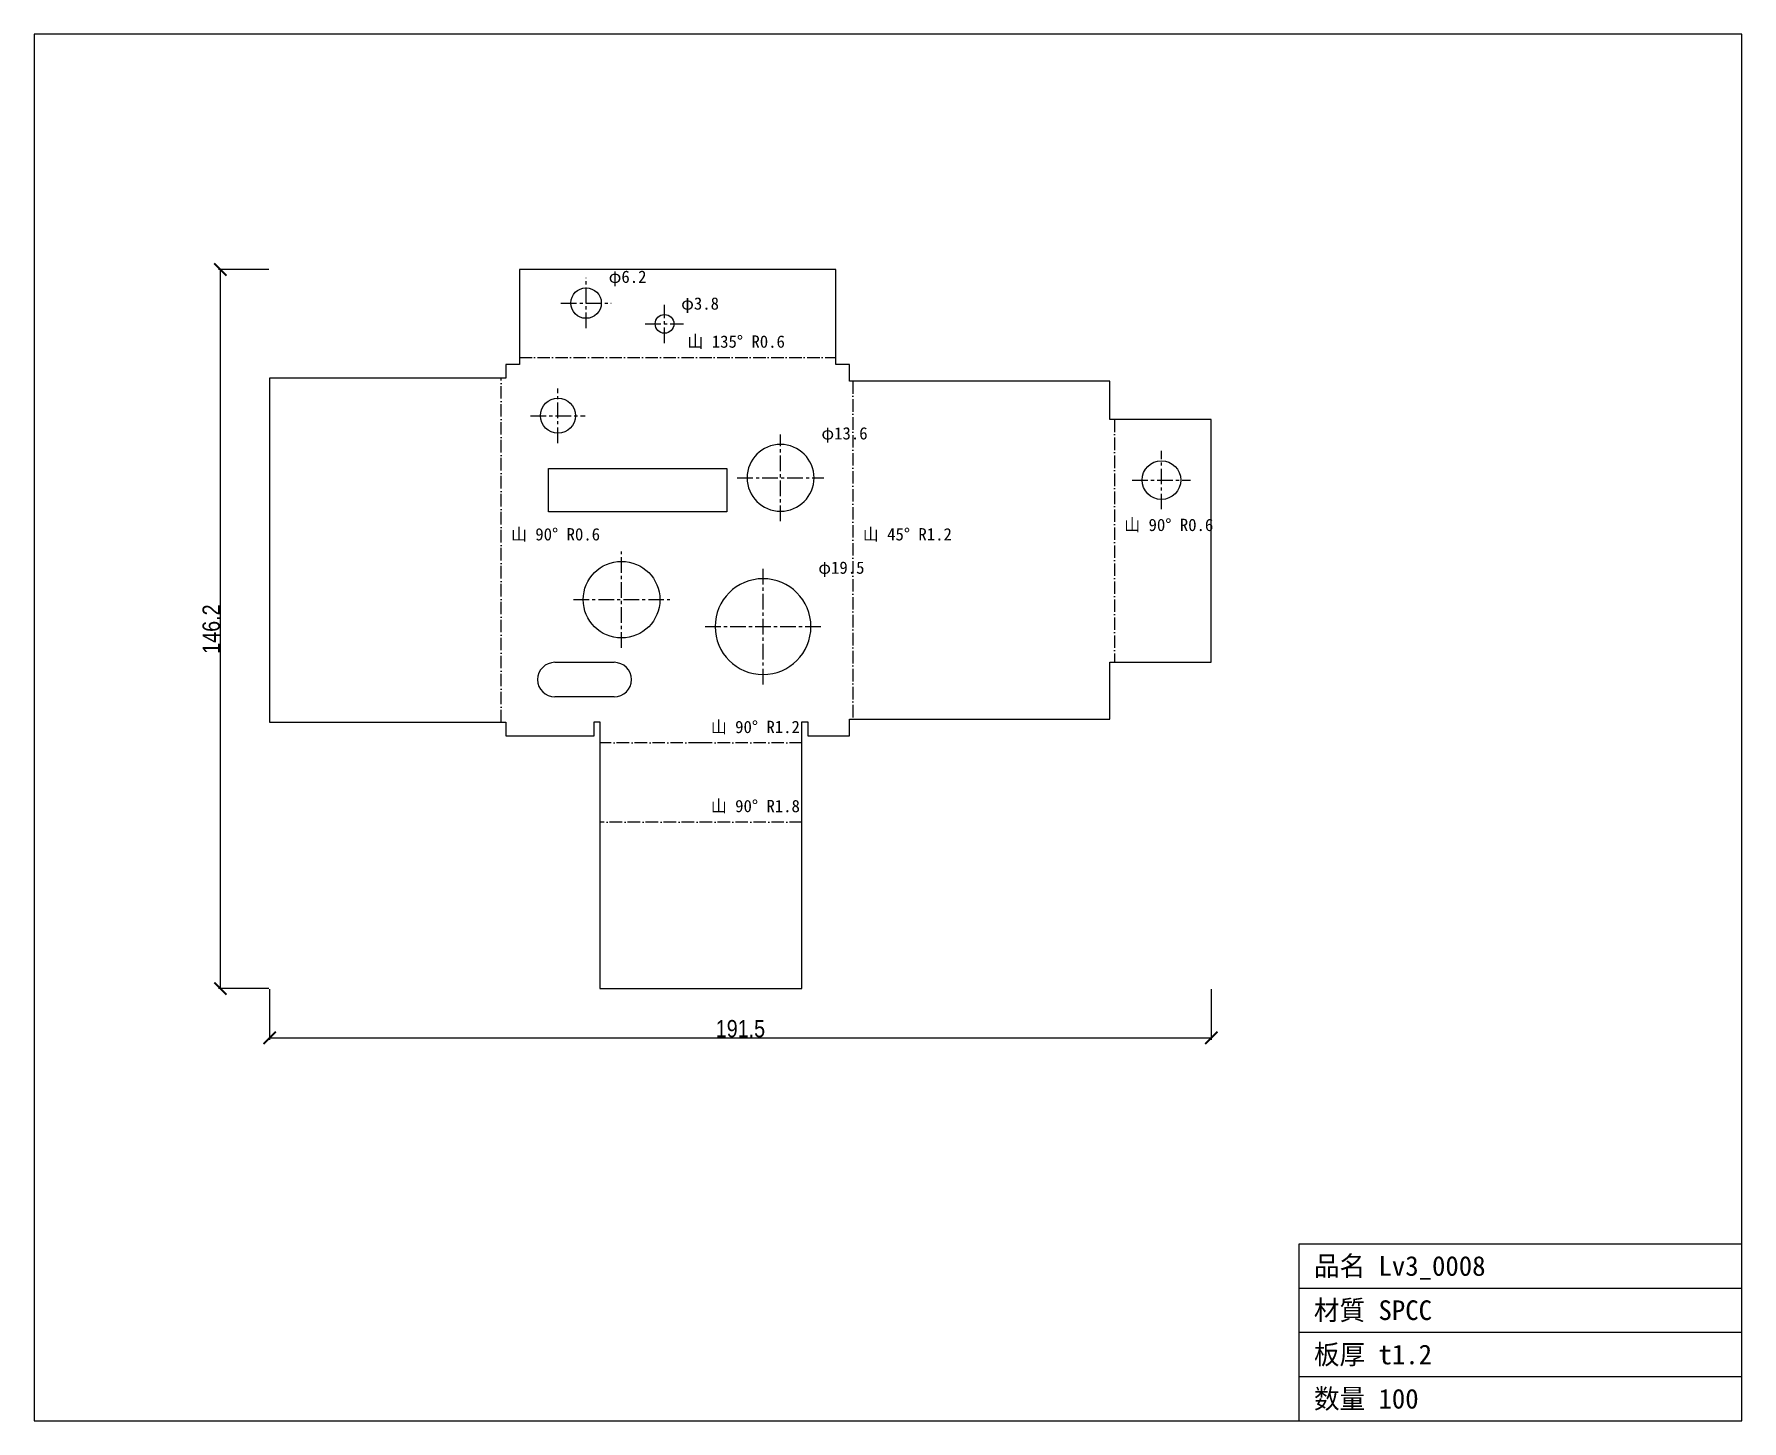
# Model space of a CAD drawing. Header units: millimetres. Extents: x -96 to 251, y -139 to 143.
import ezdxf

# ---------------------------------------------------------------- set-up
doc = ezdxf.new("R2010")
doc.units = ezdxf.units.MM
doc.linetypes.add('CENTER', pattern=[5.08, 3.175, -0.635, 0.635, -0.635])
doc.linetypes.add('DASHDOT', pattern=[3.556, 2.54, -0.508, 0, -0.508])
for name, color, linetype in [('10', 7, 'Continuous'), ('17', 7, 'Continuous'), ('18', 7, 'Continuous'), ('3', 7, 'Continuous'), ('7', 7, 'Continuous'), ('9', 7, 'Continuous')]:
    doc.layers.add(name, color=color, linetype=linetype)
doc.styles.add('OpenSansCondensed-Light', font='OpenSansCondensed-Light.ttf')
doc.dimstyles.new('EZDXF', dxfattribs={"dimtxt": 0.25, "dimasz": 0.175, "dimexe": 0.375, "dimexo": 0.125, "dimgap": 0.1, "dimtad": 1, "dimlfac": 100, "dimzin": 12, "dimdsep": 46, "dimtxsty": 'OpenSansCondensed-Light', "dimblk": 'ARCHTICK', "dimcen": 2.5, "dimazin": 3, "dimtfac": 0.5, "dimtmove": 2, "dimatfit": 3})

# ---------------------------------------------------------------- blocks, each defined once
blk = doc.blocks.new('HOLE_D6_20')
blk.add_circle((0, 0), 3.1)
blk = doc.blocks.new('_ARCHTICK')
at = {"color": 0, "linetype": 'BYBLOCK', "const_width": 0.15}
blk.add_lwpolyline([(-0.5, -0.5), (0.5, 0.5)], dxfattribs=at)

msp = doc.modelspace()

# ---------------------------------------------------------------- linework, layer by layer
at = {"layer": '10', "color": 1, "linetype": 'CENTER'}
for p, q in [((16.33, 82.92), (16.33, 93.12)), ((11.23, 88.02), (21.43, 88.02)), ((32.28, 79.89), (32.28, 87.68)), ((28.38, 83.79), (36.17, 83.79)), ((10.6, 59.56), (10.6, 70.67)), ((5.04, 65.12), (16.15, 65.12)), ((55.88, 43.69), (55.88, 61.29)), ((133.31, 46.09), (133.31, 57.97)), ((47.08, 52.49), (64.68, 52.49)), ((127.37, 52.03), (139.25, 52.03)), ((23.55, 17.93), (23.55, 37.51)), ((52.31, 10.49), (52.31, 33.98)), ((13.76, 27.72), (33.34, 27.72)), ((40.56, 22.24), (64.05, 22.24))]:
    msp.add_line(p, q, dxfattribs=at)
at = {"layer": '18', "color": 7, "linetype": 'CONTINUOUS'}
for p, q in [((8.69, 50.63), (8.69, 54.38)), ((8.69, 54.38), (44.92, 54.38)), ((44.92, 54.38), (44.92, 45.6)), ((8.69, 45.6), (8.69, 50.63)), ((44.92, 45.6), (8.69, 45.6)), ((10, 14.99), (22.03, 14.99)), ((22.03, 7.94), (10, 7.94))]:
    msp.add_line(p, q, dxfattribs=at)
msp.add_lwpolyline([(60.22, -51.37), (60.22, 2.9), (61.42, 2.9), (61.42, 0), (69.89, 0), (69.89, 3.4), (122.8, 3.4), (122.8, 15), (143.45, 15), (143.45, 64.33), (122.8, 64.33), (122.8, 72.13), (69.89, 72.13), (69.89, 75.53), (67.09, 75.53), (67.09, 94.83), (2.8, 94.83), (2.8, 75.53), (0, 75.53), (0, 72.73), (-48.02, 72.73), (-48.02, 2.8), (0, 2.8), (0, 0), (17.95, 0), (17.95, 2.9), (19.15, 2.9), (19.15, -51.37)], close=True, dxfattribs=at)
for centre, radius in [((32.28, 83.79), 1.9), ((10.6, 65.12), 3.56), ((10.6, 65.12), 3.56), ((133.31, 52.03), 3.94), ((23.55, 27.72), 7.79)]:
    msp.add_circle(centre, radius, dxfattribs=at)
for centre, radius, start, end in [((55.88, 52.49), 6.8, 0, 180), ((55.88, 52.49), 6.8, 180, 0), ((52.31, 22.24), 9.74, 0, 180), ((52.31, 22.24), 9.74, 180, 0), ((10, 11.46), 3.52, 90, -90), ((22.03, 11.46), 3.52, -90, 90)]:
    msp.add_arc(centre, radius, start, end, dxfattribs=at)
at = {"layer": '3', "color": 3, "linetype": 'DASHDOT'}
for p, q in [((2.8, 76.94), (67.09, 76.94)), ((-0.94, 2.8), (-0.94, 72.73)), ((70.59, 72.13), (70.59, 3.4)), ((123.74, 64.33), (123.74, 15)), ((39.69, -1.41), (19.15, -1.41)), ((60.22, -1.41), (39.69, -1.41)), ((60.22, -17.49), (19.15, -17.49))]:
    msp.add_line(p, q, dxfattribs=at)
at = {"layer": '9', "color": 7, "linetype": 'CONTINUOUS'}
for p, q in [((251.32, 142.69), (-95.88, 142.69)), ((-95.88, 142.69), (-95.88, -139.24)), ((251.32, -139.24), (251.32, 142.69)), ((161.32, -139.24), (161.32, -103.24)), ((161.32, -103.24), (251.32, -103.24)), ((161.32, -112.24), (251.32, -112.24)), ((161.32, -121.24), (251.32, -121.24)), ((161.32, -130.24), (251.32, -130.24)), ((-95.88, -139.24), (251.32, -139.24))]:
    msp.add_line(p, q, dxfattribs=at)

# ---------------------------------------------------------------- block references
at = {"layer": '18', "color": 7, "linetype": 'CONTINUOUS'}
msp.add_blockref('HOLE_D6_20', (16.33, 88.02), dxfattribs=at)

# ---------------------------------------------------------------- texts
at = {"layer": '7', "color": 2}
for s, height, p in [('φ6.2', 2.5, (20.93, 92.12)), ('φ3.8', 2.5, (35.67, 86.68)), ('山 135° R0.6', 2.5, (36.94, 78.94)), ('φ13.6', 2.5, (64.18, 60.29)), ('山 90° R0.6', 2.5, (1.06, 39.76)), ('山 45° R1.2', 2.5, (72.59, 39.76)), ('山 90° R0.6', 2.5, (125.74, 41.67)), ('φ19.5', 2.5, (63.55, 32.98)), ('山 90° R1.2', 2.5, (41.69, 0.59)), ('山 90° R1.8', 2.5, (41.69, -15.49)), ('品名 Lv3_0008', 4, (164.32, -109.74)), ('材質 SPCC', 4, (164.32, -118.74)), ('板厚 t1.2', 4, (164.32, -127.74)), ('数量 100', 4, (164.32, -136.74))]:
    msp.add_text(s, height=height, dxfattribs=at).set_placement(p)

# ---------------------------------------------------------------- dimensions: what is measured, and where the dimension line sits
at = {"layer": '17', "color": 8}
msp.add_linear_dim(base=(-58.02, -51.37), p1=(-48.02, -51.37), p2=(-48.02, 94.83), angle=90, dimstyle='EZDXF', override={"dimtxt": 3.5, "dimasz": 2.5, "dimdec": 1, "dimlfac": 1}, dxfattribs=at).render()
msp.add_linear_dim(base=(-48.02, -61.37), p1=(-48.02, -51.37), p2=(143.45, -51.37), dimstyle='EZDXF', override={"dimtxt": 3.5, "dimasz": 2.5, "dimdec": 1, "dimlfac": 1}, dxfattribs=at).render()

doc.saveas('drawing.dxf')
